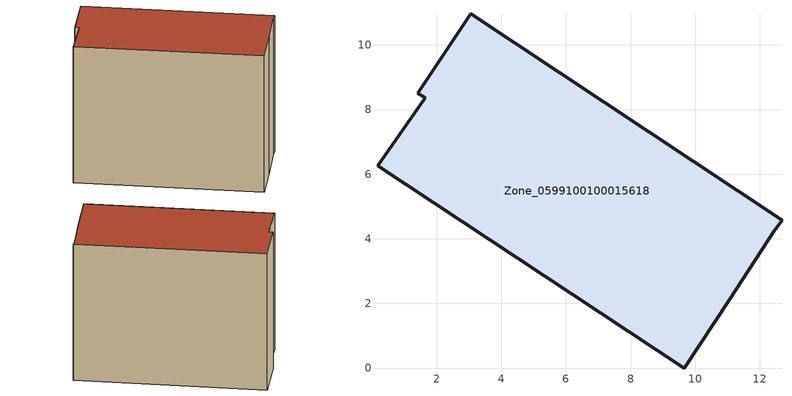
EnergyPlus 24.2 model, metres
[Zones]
Zone_0599100100015618
 floor ground (C_G): 1.64,8.36 1.42,8.51 3.04,10.96 12.68,4.58 12.44,4.26 11.07,2.13 9.66,0 0.17,6.27 z1.65
 wall outside (C_F): 1.42,8.51 1.64,8.36 0.17,6.27 9.66,0 11.07,2.13 12.44,4.26 12.68,4.58 3.04,10.96 1.42,8.51 z1.65:10.61
 roof outside (C_R): 12.44,4.26 12.68,4.58 3.04,10.96 1.42,8.51 1.64,8.36 0.17,6.27 9.66,0 11.07,2.13 z10.61
[BUILDING]
Pand.0599100100015618: North Axis=0; Terrain=City; Loads Convergence Tolerance Value=0.04; Temperature Convergence Tolerance Value=0.4; Solar Distribution=FullExterior; Maximum Number of Warmup Days=25; Minimum Number of Warmup Days=1
[Site:Location]
Rotterdam.The.Hague.AP_ZH_NLD Design_Conditions: Latitude=51.96; Longitude=4.45; Time Zone=1; Elevation=-4.5
[SITE:GROUNDTEMPERATURE:BUILDINGSURFACE]
18, 18, 18, 18, 18, 18, 18, 18, 18, 18, 18, 18
[MATERIAL] Thermal Absorptance=0.9; Solar Absorptance=0.7; Visible Absorptance=0.7
Name | Roughness | Thickness | Conductivity | Density | Specific Heat
G.TC.2015-2018 | MediumSmooth | 0.15 | 0.0428571 | 540 | 1210
F.TC.2015-2018 | Rough | 0.3 | 0.0666667 | 1920 | 840
R.TC.2015-2018 | MediumRough | 0.2 | 0.0333333 | 1500 | 1000
[CONSTRUCTION]
C_G: G.TC.2015-2018
C_F: F.TC.2015-2018
C_R: R.TC.2015-2018
[ZONE]
Zone_0599100100015618: Type=1; Multiplier=1; Ceiling Height=Autocalculate; Volume=Autocalculate; Floor Area=autocalculate; Part of Total Floor Area=Yes
[ZONEINFILTRATION:DESIGNFLOWRATE]
Infil_Zone_0599100100015618: Zone or ZoneList or Space or SpaceList=Zone_0599100100015618; Schedule=AlwaysOn; Design Flow Rate Calculation Method=Flow/Area; Flow Rate per Floor Area=0.0015; Constant Term Coefficient=1; Temperature Term Coefficient=0; Velocity Term Coefficient=0; Velocity Squared Term Coefficient=0
[HVACTEMPLATE:ZONE:IDEALLOADSAIRSYSTEM]
Zone_0599100100015618: Maximum Heating Supply Air Temperature=50; Minimum Cooling Supply Air Temperature=13; Maximum Heating Supply Air Humidity Ratio=0.0156; Minimum Cooling Supply Air Humidity Ratio=0.0077; Heating Limit=NoLimit; Cooling Limit=NoLimit; Dehumidification Control Type=ConstantSensibleHeatRatio; Cooling Sensible Heat Ratio=0.7; Dehumidification Setpoint=60; Humidification Control Type=None; Humidification Setpoint=30; Outdoor Air Method=None; Outdoor Air Flow Rate per Person=0.00944; Outdoor Air Flow Rate per Zone Floor Area=0; Outdoor Air Flow Rate per Zone=0; Demand Controlled Ventilation Type=None; Outdoor Air Economizer Type=NoEconomizer; Heat Recovery Type=None; Sensible Heat Recovery Effectiveness=0.7; Latent Heat Recovery Effectiveness=0.65
[ZONECONTROL:THERMOSTAT]
ThermostatControl_Zone_0599100100015618: Zone or ZoneList=Zone_0599100100015618; Control Type Schedule=DualSetpointControlType; Control 1=Thermostat_Zone_0599100100015618; Temperature Difference Between Cutout And Setpoint=0
[THERMOSTATSETPOINT:DUALSETPOINT]
Thermostat_Zone_0599100100015618: Heating Setpoint Temperature Schedule=HeatingSetpoint_Zone_0599100100015618; Cooling Setpoint Temperature Schedule=CoolingSetpoint_Zone_0599100100015618
[SCHEDULE:COMPACT]
HeatingSetpoint_Zone_0599100100015618: Through: 12/31, For: AllDays, Until: 24:00, 21
CoolingSetpoint_Zone_0599100100015618: Through: 12/31, For: AllDays, Until: 24:00, 24
DualSetpointControlType: Through: 12/31, For: AllDays, Until: 24:00, 4
AlwaysOn: Through: 12/31, For: AllDays, Until: 24:00, 1
